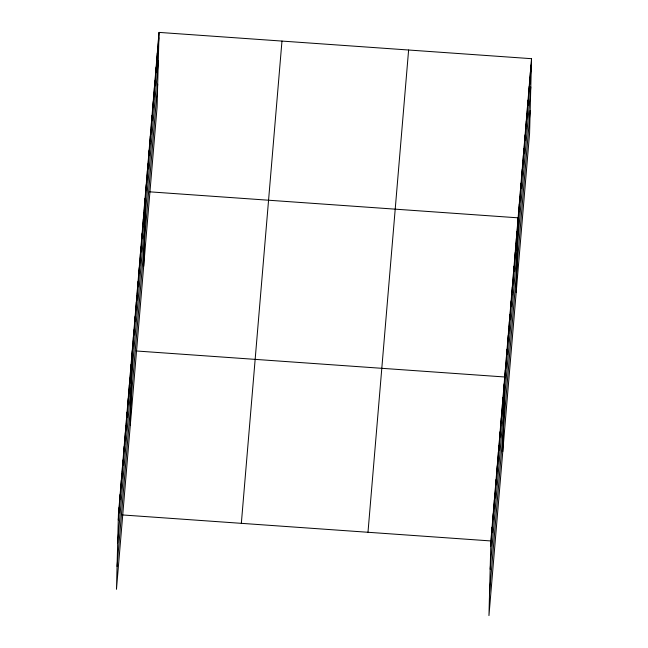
<?xml version="1.0" encoding="UTF-8"?>
<svg xmlns="http://www.w3.org/2000/svg" width="648" height="648" viewBox="0 0 648 648"><rect width="100%" height="100%" fill="white"/><g stroke="black" fill="none" stroke-linecap="round" stroke-linejoin="round"><path stroke-width="0.97" d="M118.859 513.232L118.997 507.83M119.434 506.404L119.572 500.993M120.01 499.568L120.147 494.165M120.585 492.739L120.722 487.328M121.16 485.903L121.298 480.5M121.735 479.075L121.873 473.664M122.31 472.238L122.448 466.835M122.885 465.41L123.023 460.007M123.46 458.573L123.598 453.171M124.035 451.745L124.181 446.342M124.61 444.917L124.756 439.506M125.186 438.08L125.331 432.678M125.761 431.252L125.906 425.841M126.336 424.416L126.482 419.013M126.911 417.587L127.057 412.177M127.486 410.751L127.632 405.348M128.061 403.923L128.207 398.512M128.636 397.086L128.782 391.684M129.211 390.258L129.357 384.847M129.794 383.422L129.932 378.019M130.369 376.593L130.507 371.191M130.945 369.765L131.082 364.354M131.52 362.929L131.657 357.526M130.28 425.347L132.233 350.69M132.678 349.175L132.816 343.772M133.261 342.257L133.399 336.855M133.844 335.34L133.982 329.929M134.428 328.423L134.565 323.012M135.003 321.497L135.149 316.094M135.586 314.58L135.732 309.177M136.169 307.662L136.315 302.252M136.752 300.745L136.898 295.334M137.336 293.819L137.481 288.417M137.919 286.902L138.065 281.499M138.502 279.985L138.648 274.582M139.085 273.067L139.231 267.656M139.668 266.142L139.814 260.739M140.252 259.224L140.397 253.822M140.835 252.307L140.981 246.904M141.418 245.389L141.556 239.979M142.001 238.464L142.139 233.061M142.584 231.547L142.722 226.144M143.168 224.629L143.305 219.226M143.751 217.712L143.888 212.301M144.334 210.794L144.472 205.384M144.917 203.869L145.055 198.466M143.686 266.198L145.638 191.549M146.084 190.034L146.221 184.623M146.667 183.117L146.804 177.706M147.25 176.191L147.388 170.788M147.833 169.274L147.971 163.871M148.408 162.356L148.554 156.946M148.991 155.439L149.137 150.028M149.575 148.513L149.72 143.111M150.158 141.596L150.304 136.193M150.741 134.679L150.887 129.268M151.324 127.761L151.47 122.351M151.907 120.836L152.053 115.433M152.491 113.918L152.636 108.516M153.074 107.001L153.22 101.59M153.657 100.084L153.803 94.673M154.24 93.158L154.386 87.755M154.823 86.241L154.961 80.838M155.407 79.323L155.544 73.913M155.99 72.406L156.127 66.995M156.573 65.48L156.711 60.078M157.156 58.563L157.294 53.16M157.739 51.646L157.877 46.235M158.323 44.728L158.46 39.317M159.043 32.4L157.091 107.05L116.47 589.316L118.422 514.658L159.043 32.4L531.53 58.685L529.578 133.342L488.957 615.6L490.909 540.95L531.53 58.685M491.346 539.525L491.484 534.114M491.921 532.688L492.059 527.286M492.496 525.86L492.634 520.449M493.071 519.024L493.209 513.621M493.646 512.195L493.784 506.785M494.221 505.359L494.359 499.956M494.797 498.531L494.942 493.12M495.372 491.694L495.518 486.292M495.947 484.866L496.093 479.455M496.522 478.03L496.668 472.627M497.097 471.201L497.243 465.799M497.672 464.373L497.818 458.962M498.247 457.537L498.393 452.134M498.822 450.708L498.968 445.298M499.397 443.872L499.543 438.469M499.973 437.044L500.118 431.633M500.548 430.207L500.693 424.805M501.131 423.379L501.269 417.968M501.706 416.543L501.844 411.14M502.281 409.714L502.419 404.303M502.856 402.878L502.994 397.475M503.431 396.05L503.569 390.647M504.006 389.221L504.144 383.81M502.767 451.632L504.719 376.982L136.072 350.965M505.165 375.467L505.302 370.057M505.748 368.55L505.885 363.139M506.331 361.625L506.469 356.222M506.914 354.707L507.052 349.304M507.497 347.79L507.635 342.379M508.081 340.872L508.218 335.462M508.664 333.947L508.802 328.544M509.239 327.029L509.385 321.627M509.822 320.112L509.968 314.701M510.405 313.195L510.551 307.784M510.989 306.269L511.134 300.866M511.572 299.352L511.718 293.949M512.155 292.434L512.301 287.024M512.738 285.517L512.884 280.106M513.321 278.591L513.467 273.189M513.905 271.674L514.05 266.271M514.488 264.757L514.634 259.346M515.071 257.839L515.217 252.428M515.654 250.914L515.792 245.511M516.237 243.996L516.375 238.594M516.821 237.079L516.958 231.676M517.404 230.161L517.541 224.751M516.173 292.483L518.125 217.833L149.477 191.816M518.57 216.319L518.708 210.916M519.153 209.401L519.291 203.999M519.736 202.484L519.874 197.073M520.32 195.558L520.457 190.156M520.903 188.641L521.041 183.238M521.486 181.724L521.624 176.321M522.069 174.806L522.207 169.395M522.644 167.889L522.79 162.478M523.228 160.963L523.373 155.561M523.811 154.046L523.957 148.643M524.394 147.128L524.54 141.718M524.977 140.211L525.123 134.8M525.56 133.286L525.706 127.883M526.144 126.368L526.289 120.965M526.727 119.451L526.873 114.04M527.31 112.533L527.456 107.123M527.893 105.608L528.039 100.205M528.476 98.69L528.614 93.288M529.06 91.773L529.197 86.362M529.643 84.856L529.78 79.445M530.226 77.93L530.364 72.527M530.809 71.013L530.947 65.61M118.284 520.069L158.906 37.803M117.685 542.919L158.306 60.661M117.069 566.457L157.691 84.2M241.34 523.333L281.969 41.075M367.991 532.275L408.613 50.009M490.771 546.353L531.392 64.095M490.172 569.203L530.793 86.945M489.556 592.75L530.177 110.492M122.261 514.933L490.909 540.95"/></g></svg>
